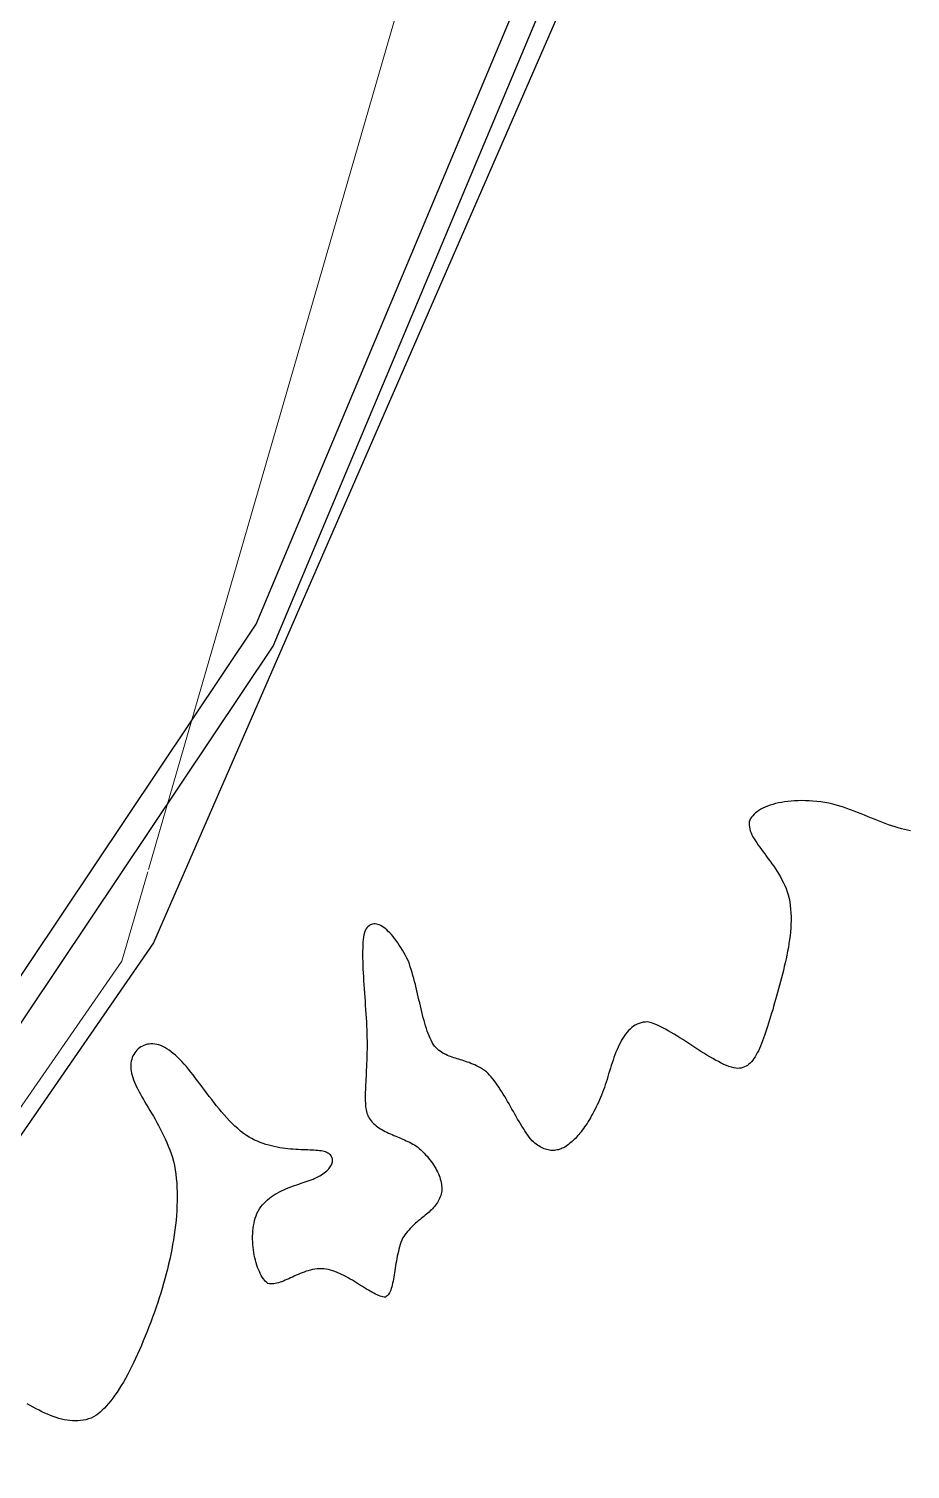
# Model space of a CAD drawing. Header units: metres. Extents: x 507649 to 508899, y 6966965 to 6967377.
# Drawn here: x 507932.903 to 507934.587, y 6967155.139 to 6967157.888 of the extents above; entities that cross this region are included whole.
import ezdxf

# ---------------------------------------------------------------- set-up
doc = ezdxf.new("R2010")
doc.units = ezdxf.units.M
doc.layers.add('A-FLOR', color=252, linetype='Continuous', lineweight=5)
for name, color, linetype in [('C_TEXT_2.5', 7, 'Continuous'), ('mga2020ROAD_KERB_BACK', 252, 'Continuous'), ('mga2020ROAD_KERB_LIP', 252, 'Continuous'), ('mga2020VEG_TREE', 252, 'Continuous'), ('ROAD_KERB_BACK', 252, 'Continuous')]:
    doc.layers.add(name, color=color, linetype=linetype)

# ---------------------------------------------------------------- blocks, each defined once
blk = doc.blocks.new('BAC V TREE')
for p, q in [((12.1504, -8.3059), (12.1283, -8.321)), ((12.1744, -8.2915), (12.1504, -8.3059)), ((12.2003, -8.2779), (12.1744, -8.2915)), ((12.2279, -8.2651), (12.2003, -8.2779)), ((12.2573, -8.2531), (12.2279, -8.2651)), ((12.2883, -8.242), (12.2573, -8.2531)), ((12.321, -8.2317), (12.2883, -8.242)), ((12.3551, -8.2224), (12.321, -8.2317)), ((12.3908, -8.214), (12.3551, -8.2224)), ((12.4278, -8.2067), (12.3908, -8.214)), ((12.4662, -8.2003), (12.4278, -8.2067)), ((12.5059, -8.1951), (12.4662, -8.2003)), ((12.5467, -8.1909), (12.5059, -8.1951)), ((12.5888, -8.1879), (12.5467, -8.1909)), ((12.6319, -8.186), (12.5888, -8.1879)), ((12.6761, -8.1853), (12.6319, -8.186)), ((12.7212, -8.1859), (12.6761, -8.1853)), ((12.7672, -8.1877), (12.7212, -8.1859)), ((12.814, -8.1908), (12.7672, -8.1877)), ((12.8617, -8.1953), (12.814, -8.1908)), ((12.91, -8.2012), (12.8617, -8.1953)), ((12.959, -8.2084), (12.91, -8.2012)), ((13.0086, -8.2171), (12.959, -8.2084)), ((13.0587, -8.2273), (13.0086, -8.2171)), ((13.102, -8.2392), (13.0587, -8.2273)), ((13.1453, -8.2523), (13.102, -8.2392)), ((13.1888, -8.2665), (13.1453, -8.2523)), ((13.2323, -8.2815), (13.1888, -8.2665)), ((13.2758, -8.2973), (13.2323, -8.2815)), ((13.3193, -8.3137), (13.2758, -8.2973)), ((12.0324, -8.444), (12.03, -8.4658)), ((12.03, -8.4658), (12.0301, -8.488)), ((12.0301, -8.488), (12.0327, -8.5104)), ((12.0393, -8.4248), (12.0324, -8.444)), ((12.0486, -8.4061), (12.0393, -8.4248)), ((12.0602, -8.3879), (12.0486, -8.4061)), ((12.0741, -8.3703), (12.0602, -8.3879)), ((12.0901, -8.3532), (12.0741, -8.3703)), ((12.1081, -8.3368), (12.0901, -8.3532)), ((12.1283, -8.321), (12.1081, -8.3368)), ((13.3627, -8.3306), (13.3193, -8.3137)), ((13.4059, -8.3478), (13.3627, -8.3306)), ((13.449, -8.3653), (13.4059, -8.3478)), ((13.4919, -8.3828), (13.449, -8.3653)), ((13.5346, -8.4002), (13.4919, -8.3828)), ((13.577, -8.4175), (13.5346, -8.4002)), ((13.619, -8.4344), (13.577, -8.4175)), ((13.6607, -8.4508), (13.619, -8.4344)), ((13.7019, -8.4666), (13.6607, -8.4508)), ((13.7427, -8.4817), (13.7019, -8.4666)), ((13.7831, -8.4958), (13.7427, -8.4817)), ((12.0327, -8.5104), (12.0376, -8.5333)), ((12.0376, -8.5333), (12.0447, -8.5565)), ((12.0447, -8.5565), (12.0537, -8.58)), ((12.0537, -8.58), (12.0646, -8.604)), ((12.0646, -8.604), (12.0772, -8.6284)), ((12.0772, -8.6284), (12.0913, -8.6532)), ((12.0913, -8.6532), (12.1069, -8.6785)), ((13.8229, -8.5089), (13.7831, -8.4958)), ((13.8621, -8.5209), (13.8229, -8.5089)), ((13.9007, -8.5315), (13.8621, -8.5209)), ((13.9386, -8.5407), (13.9007, -8.5315)), ((13.9758, -8.5483), (13.9386, -8.5407)), ((14.0123, -8.5542), (13.9758, -8.5483)), ((12.1069, -8.6785), (12.1238, -8.7042)), ((12.1238, -8.7042), (12.1418, -8.7304)), ((12.1418, -8.7304), (12.1608, -8.7571)), ((12.1608, -8.7571), (12.1807, -8.7843)), ((12.1807, -8.7843), (12.2013, -8.8121)), ((12.2013, -8.8121), (12.2224, -8.8404)), ((12.2224, -8.8404), (12.244, -8.8692)), ((12.244, -8.8692), (12.2659, -8.8987)), ((12.2659, -8.8987), (12.2879, -8.9287)), ((12.2879, -8.9287), (12.3099, -8.9593)), ((12.3099, -8.9593), (12.3317, -8.9906)), ((12.3317, -8.9906), (12.3533, -9.0225)), ((12.3533, -9.0225), (12.3744, -9.0551)), ((12.3744, -9.0551), (12.395, -9.0884)), ((12.395, -9.0884), (12.4149, -9.1223)), ((12.4149, -9.1223), (12.4339, -9.157)), ((12.4339, -9.157), (12.4518, -9.1924)), ((12.4518, -9.1924), (12.4687, -9.2285)), ((12.4687, -9.2285), (12.4842, -9.2654)), ((12.4842, -9.2654), (12.4983, -9.3031)), ((12.4983, -9.3031), (12.5109, -9.3415)), ((12.5109, -9.3415), (12.5209, -9.3852)), ((12.5209, -9.3852), (12.529, -9.4294)), ((12.529, -9.4294), (12.5354, -9.4741)), ((12.5354, -9.4741), (12.5401, -9.5193)), ((12.5401, -9.5193), (12.5432, -9.5649)), ((7.3598, -9.7209), (7.3465, -9.7325)), ((7.3737, -9.7117), (7.3598, -9.7209)), ((7.3882, -9.705), (7.3737, -9.7117)), ((7.4033, -9.7005), (7.3882, -9.705)), ((7.419, -9.6983), (7.4033, -9.7005)), ((7.4351, -9.6983), (7.419, -9.6983)), ((7.4517, -9.7005), (7.4351, -9.6983)), ((7.4687, -9.7048), (7.4517, -9.7005)), ((7.4861, -9.7112), (7.4687, -9.7048)), ((7.5039, -9.7196), (7.4861, -9.7112)), ((7.522, -9.7299), (7.5039, -9.7196)), ((12.5436, -9.7038), (12.5411, -9.7506)), ((12.5432, -9.5649), (12.5448, -9.6109)), ((12.5449, -9.6572), (12.5436, -9.7038)), ((12.5448, -9.6109), (12.5449, -9.6572)), ((7.2888, -9.8906), (7.2856, -9.9236)), ((7.2929, -9.8599), (7.2888, -9.8906)), ((7.2979, -9.8315), (7.2929, -9.8599)), ((7.3039, -9.8056), (7.2979, -9.8315)), ((7.3109, -9.7823), (7.3039, -9.8056)), ((7.3221, -9.7632), (7.3109, -9.7823)), ((7.3339, -9.7466), (7.3221, -9.7632)), ((7.3465, -9.7325), (7.3339, -9.7466)), ((7.5404, -9.7422), (7.522, -9.7299)), ((7.559, -9.7563), (7.5404, -9.7422)), ((7.5778, -9.7722), (7.559, -9.7563)), ((7.5968, -9.7899), (7.5778, -9.7722)), ((7.6159, -9.8092), (7.5968, -9.7899)), ((7.6351, -9.8302), (7.6159, -9.8092)), ((7.6544, -9.8528), (7.6351, -9.8302)), ((7.6737, -9.877), (7.6544, -9.8528)), ((7.693, -9.9026), (7.6737, -9.877)), ((7.7123, -9.9297), (7.693, -9.9026)), ((12.5265, -9.8921), (12.5196, -9.9395)), ((12.5324, -9.8448), (12.5265, -9.8921)), ((12.5373, -9.7977), (12.5324, -9.8448)), ((12.5411, -9.7506), (12.5373, -9.7977)), ((7.2807, -10.0347), (7.2805, -10.0754)), ((7.2805, -10.0754), (7.2809, -10.1176)), ((7.2816, -9.9958), (7.2807, -10.0347)), ((7.2832, -9.9587), (7.2816, -9.9958)), ((7.2856, -9.9236), (7.2832, -9.9587)), ((7.7314, -9.9581), (7.7123, -9.9297)), ((7.7505, -9.9879), (7.7314, -9.9581)), ((7.7694, -10.019), (7.7505, -9.9879)), ((7.7881, -10.0513), (7.7694, -10.019)), ((7.8066, -10.0848), (7.7881, -10.0513)), ((12.5032, -10.0342), (12.4939, -10.0815)), ((12.5118, -9.9869), (12.5032, -10.0342)), ((12.5196, -9.9395), (12.5118, -9.9869)), ((7.2809, -10.1176), (7.2818, -10.1613)), ((7.2818, -10.1613), (7.2833, -10.2062)), ((7.2833, -10.2062), (7.2852, -10.2524)), ((7.2852, -10.2524), (7.2875, -10.2996)), ((7.8248, -10.1194), (7.8066, -10.0848)), ((7.8427, -10.1551), (7.8248, -10.1194)), ((7.8551, -10.1894), (7.8427, -10.1551)), ((7.8669, -10.2243), (7.8551, -10.1894)), ((7.8782, -10.2598), (7.8669, -10.2243)), ((12.4623, -10.2224), (12.4509, -10.269)), ((12.4734, -10.1756), (12.4623, -10.2224)), ((12.4839, -10.1286), (12.4734, -10.1756)), ((12.4939, -10.0815), (12.4839, -10.1286)), ((7.2875, -10.2996), (7.2901, -10.3478)), ((7.2901, -10.3478), (7.2931, -10.3967)), ((7.2931, -10.3967), (7.2963, -10.4463)), ((7.889, -10.2958), (7.8782, -10.2598)), ((7.8995, -10.3323), (7.889, -10.2958)), ((7.9096, -10.3692), (7.8995, -10.3323)), ((7.9193, -10.4064), (7.9096, -10.3692)), ((7.9288, -10.4438), (7.9193, -10.4064)), ((12.4148, -10.4067), (12.4025, -10.4518)), ((12.427, -10.3611), (12.4148, -10.4067)), ((12.4391, -10.3152), (12.427, -10.3611)), ((12.4509, -10.269), (12.4391, -10.3152)), ((7.2963, -10.4463), (7.2996, -10.4965)), ((7.2996, -10.4965), (7.3031, -10.547)), ((7.3031, -10.547), (7.3067, -10.5978)), ((7.3067, -10.5978), (7.3103, -10.6487)), ((7.938, -10.4814), (7.9288, -10.4438)), ((7.9471, -10.5191), (7.938, -10.4814)), ((7.9559, -10.5567), (7.9471, -10.5191)), ((7.9647, -10.5944), (7.9559, -10.5567)), ((7.9733, -10.6319), (7.9647, -10.5944)), ((12.3658, -10.5841), (12.3539, -10.627)), ((12.3779, -10.5405), (12.3658, -10.5841)), ((12.3902, -10.4964), (12.3779, -10.5405)), ((12.4025, -10.4518), (12.3902, -10.4964)), ((7.3103, -10.6487), (7.3138, -10.6996)), ((7.3138, -10.6996), (7.3173, -10.7504)), ((7.3173, -10.7504), (7.3206, -10.801)), ((7.982, -10.6691), (7.9733, -10.6319)), ((7.9906, -10.7061), (7.982, -10.6691)), ((7.9993, -10.7428), (7.9906, -10.7061)), ((8.0081, -10.779), (7.9993, -10.7428)), ((8.017, -10.8147), (8.0081, -10.779)), ((12.3203, -10.7518), (12.3063, -10.7949)), ((12.331, -10.711), (12.3203, -10.7518)), ((12.3423, -10.6694), (12.331, -10.711)), ((12.3539, -10.627), (12.3423, -10.6694)), ((7.3206, -10.801), (7.3238, -10.8511)), ((7.3238, -10.8511), (7.3267, -10.9007)), ((7.3267, -10.9007), (7.3293, -10.9497)), ((7.3293, -10.9497), (7.3315, -10.9978)), ((8.0261, -10.8498), (8.017, -10.8147)), ((8.0354, -10.8842), (8.0261, -10.8498)), ((8.0449, -10.918), (8.0354, -10.8842)), ((8.0548, -10.9509), (8.0449, -10.918)), ((8.065, -10.983), (8.0548, -10.9509)), ((10.609, -10.9555), (10.5879, -10.9713)), ((10.631, -10.9416), (10.609, -10.9555)), ((10.654, -10.9296), (10.631, -10.9416)), ((10.6781, -10.9197), (10.654, -10.9296)), ((10.7031, -10.9119), (10.6781, -10.9197)), ((10.7292, -10.9063), (10.7031, -10.9119)), ((10.7565, -10.9031), (10.7292, -10.9063)), ((10.7849, -10.9023), (10.7565, -10.9031)), ((10.8131, -10.9091), (10.7849, -10.9023)), ((10.8425, -10.9182), (10.8131, -10.9091)), ((10.8728, -10.9293), (10.8425, -10.9182)), ((10.9041, -10.9422), (10.8728, -10.9293)), ((10.9363, -10.9569), (10.9041, -10.9422)), ((10.9693, -10.9733), (10.9363, -10.9569)), ((12.2541, -10.9575), (12.2417, -10.9955)), ((12.2667, -10.9183), (12.2541, -10.9575)), ((12.2796, -10.8781), (12.2667, -10.9183)), ((12.2928, -10.837), (12.2796, -10.8781)), ((12.3063, -10.7949), (12.2928, -10.837)), ((7.3315, -10.9978), (7.3333, -11.0451)), ((7.3333, -11.0451), (7.3347, -11.0913)), ((7.3347, -11.0913), (7.3356, -11.1363)), ((7.3356, -11.1363), (7.3354, -11.1859)), ((8.0756, -11.0141), (8.065, -10.983)), ((8.0866, -11.0442), (8.0756, -11.0141)), ((8.0981, -11.0731), (8.0866, -11.0442)), ((8.1101, -11.101), (8.0981, -11.0731)), ((8.1226, -11.1275), (8.1101, -11.101)), ((8.1357, -11.1528), (8.1226, -11.1275)), ((10.4631, -11.1266), (10.4481, -11.1541)), ((10.4787, -11.1003), (10.4631, -11.1266)), ((10.495, -11.0752), (10.4787, -11.1003)), ((10.5121, -11.0514), (10.495, -11.0752)), ((10.5298, -11.0291), (10.5121, -11.0514)), ((10.5483, -11.0082), (10.5298, -11.0291)), ((10.5677, -10.9889), (10.5483, -11.0082)), ((10.5879, -10.9713), (10.5677, -10.9889)), ((11.003, -10.991), (10.9693, -10.9733)), ((11.0373, -11.0101), (11.003, -10.991)), ((11.0723, -11.0303), (11.0373, -11.0101)), ((11.1078, -11.0515), (11.0723, -11.0303)), ((11.1437, -11.0736), (11.1078, -11.0515)), ((11.1799, -11.0963), (11.1437, -11.0736)), ((11.2165, -11.1197), (11.1799, -11.0963)), ((11.2533, -11.1434), (11.2165, -11.1197)), ((12.1931, -11.1362), (12.181, -11.1682)), ((12.2053, -11.1028), (12.1931, -11.1362)), ((12.2174, -11.0683), (12.2053, -11.1028)), ((12.2295, -11.0325), (12.2174, -11.0683)), ((12.2417, -10.9955), (12.2295, -11.0325)), ((4.4693, -11.3002), (4.4593, -11.3196)), ((4.4807, -11.2818), (4.4693, -11.3002)), ((4.4935, -11.2646), (4.4807, -11.2818)), ((4.5075, -11.2486), (4.4935, -11.2646)), ((4.5228, -11.2339), (4.5075, -11.2486)), ((4.5392, -11.2206), (4.5228, -11.2339)), ((4.5567, -11.2087), (4.5392, -11.2206)), ((4.5751, -11.1983), (4.5567, -11.2087)), ((4.5946, -11.1894), (4.5751, -11.1983)), ((4.6148, -11.1822), (4.5946, -11.1894)), ((4.636, -11.1767), (4.6148, -11.1822)), ((4.6578, -11.173), (4.636, -11.1767)), ((4.6803, -11.1711), (4.6578, -11.173)), ((4.7034, -11.1712), (4.6803, -11.1711)), ((4.7271, -11.1731), (4.7034, -11.1712)), ((4.7513, -11.1772), (4.7271, -11.1731)), ((4.7758, -11.1833), (4.7513, -11.1772)), ((4.8008, -11.1917), (4.7758, -11.1833)), ((4.8259, -11.2022), (4.8008, -11.1917)), ((4.8514, -11.2151), (4.8259, -11.2022)), ((4.8769, -11.2304), (4.8514, -11.2151)), ((4.9025, -11.2481), (4.8769, -11.2304)), ((4.9282, -11.2683), (4.9025, -11.2481)), ((4.9547, -11.2884), (4.9282, -11.2683)), ((4.9812, -11.3107), (4.9547, -11.2884)), ((5.0078, -11.3351), (4.9812, -11.3107)), ((7.334, -11.2809), (7.3329, -11.3261)), ((7.3349, -11.2341), (7.334, -11.2809)), ((7.3354, -11.1859), (7.3349, -11.2341)), ((8.1495, -11.1766), (8.1357, -11.1528)), ((8.1639, -11.199), (8.1495, -11.1766)), ((8.1808, -11.2165), (8.1639, -11.199)), ((8.1978, -11.2325), (8.1808, -11.2165)), ((8.2151, -11.2472), (8.1978, -11.2325)), ((8.2326, -11.2606), (8.2151, -11.2472)), ((8.2503, -11.2729), (8.2326, -11.2606)), ((8.2683, -11.2841), (8.2503, -11.2729)), ((8.2865, -11.2944), (8.2683, -11.2841)), ((8.3049, -11.3038), (8.2865, -11.2944)), ((8.3236, -11.3124), (8.3049, -11.3038)), ((8.3425, -11.3204), (8.3236, -11.3124)), ((10.3813, -11.3053), (10.3694, -11.3377)), ((10.3937, -11.2735), (10.3813, -11.3053)), ((10.4066, -11.2424), (10.3937, -11.2735)), ((10.4199, -11.2121), (10.4066, -11.2424)), ((10.4337, -11.1826), (10.4199, -11.2121)), ((10.4481, -11.1541), (10.4337, -11.1826)), ((11.2902, -11.1674), (11.2533, -11.1434)), ((11.3272, -11.1916), (11.2902, -11.1674)), ((11.3643, -11.2157), (11.3272, -11.1916)), ((11.4012, -11.2396), (11.3643, -11.2157)), ((11.438, -11.2633), (11.4012, -11.2396)), ((11.4746, -11.2864), (11.438, -11.2633)), ((11.5109, -11.3089), (11.4746, -11.2864)), ((11.5468, -11.3307), (11.5109, -11.3089)), ((12.1173, -11.3073), (12.1036, -11.3306)), ((12.1306, -11.2824), (12.1173, -11.3073)), ((12.1435, -11.256), (12.1306, -11.2824)), ((12.1562, -11.2282), (12.1435, -11.256)), ((12.1687, -11.1989), (12.1562, -11.2282)), ((12.181, -11.1682), (12.1687, -11.1989)), ((4.4325, -11.431), (4.4323, -11.4556)), ((4.4323, -11.4556), (4.4339, -11.4808)), ((4.4345, -11.4071), (4.4325, -11.431)), ((4.4339, -11.4808), (4.4375, -11.5065)), ((4.4382, -11.3839), (4.4345, -11.4071)), ((4.4437, -11.3616), (4.4382, -11.3839)), ((4.4507, -11.3401), (4.4437, -11.3616)), ((4.4593, -11.3196), (4.4507, -11.3401)), ((5.0344, -11.3614), (5.0078, -11.3351)), ((5.0612, -11.3894), (5.0344, -11.3614)), ((5.088, -11.4192), (5.0612, -11.3894)), ((5.115, -11.4504), (5.088, -11.4192)), ((5.1422, -11.4831), (5.115, -11.4504)), ((5.1695, -11.5169), (5.1422, -11.4831)), ((7.3264, -11.4934), (7.3245, -11.5318)), ((7.3282, -11.4536), (7.3264, -11.4934)), ((7.3299, -11.4125), (7.3282, -11.4536)), ((7.3315, -11.37), (7.3299, -11.4125)), ((7.3329, -11.3261), (7.3315, -11.37)), ((8.3616, -11.3279), (8.3425, -11.3204)), ((8.381, -11.3349), (8.3616, -11.3279)), ((8.4007, -11.3415), (8.381, -11.3349)), ((8.4206, -11.3479), (8.4007, -11.3415)), ((8.4408, -11.3541), (8.4206, -11.3479)), ((8.4612, -11.3603), (8.4408, -11.3541)), ((8.4819, -11.3666), (8.4612, -11.3603)), ((8.5029, -11.3729), (8.4819, -11.3666)), ((8.5242, -11.3796), (8.5029, -11.3729)), ((8.5457, -11.3865), (8.5242, -11.3796)), ((8.5675, -11.394), (8.5457, -11.3865)), ((8.5896, -11.4019), (8.5675, -11.394)), ((8.612, -11.4106), (8.5896, -11.4019)), ((8.6347, -11.4199), (8.612, -11.4106)), ((8.6577, -11.4301), (8.6347, -11.4199)), ((8.681, -11.4413), (8.6577, -11.4301)), ((8.7046, -11.4535), (8.681, -11.4413)), ((8.7284, -11.4669), (8.7046, -11.4535)), ((8.7527, -11.4815), (8.7284, -11.4669)), ((8.7772, -11.4974), (8.7527, -11.4815)), ((10.3248, -11.4713), (10.3143, -11.5052)), ((10.3355, -11.4375), (10.3248, -11.4713)), ((10.3465, -11.4039), (10.3355, -11.4375)), ((10.3578, -11.3706), (10.3465, -11.4039)), ((10.3694, -11.3377), (10.3578, -11.3706)), ((11.5823, -11.3515), (11.5468, -11.3307)), ((11.6173, -11.3713), (11.5823, -11.3515)), ((11.6517, -11.3899), (11.6173, -11.3713)), ((11.6855, -11.4071), (11.6517, -11.3899)), ((11.7186, -11.4228), (11.6855, -11.4071)), ((11.7508, -11.4369), (11.7186, -11.4228)), ((11.7822, -11.4492), (11.7508, -11.4369)), ((11.8126, -11.4595), (11.7822, -11.4492)), ((11.842, -11.4677), (11.8126, -11.4595)), ((11.8667, -11.471), (11.842, -11.4677)), ((11.8902, -11.472), (11.8667, -11.471)), ((11.9126, -11.471), (11.8902, -11.472)), ((11.9341, -11.4678), (11.9126, -11.471)), ((11.9545, -11.4626), (11.9341, -11.4678)), ((11.974, -11.4553), (11.9545, -11.4626)), ((11.9927, -11.4462), (11.974, -11.4553)), ((12.0106, -11.435), (11.9927, -11.4462)), ((12.0277, -11.4221), (12.0106, -11.435)), ((12.0441, -11.4072), (12.0277, -11.4221)), ((12.0598, -11.3906), (12.0441, -11.4072)), ((12.0749, -11.3723), (12.0598, -11.3906)), ((12.0895, -11.3523), (12.0749, -11.3723)), ((12.1036, -11.3306), (12.0895, -11.3523)), ((4.4375, -11.5065), (4.4422, -11.5324)), ((4.4422, -11.5324), (4.4487, -11.5587)), ((4.4487, -11.5587), (4.4568, -11.5855)), ((4.4568, -11.5855), (4.4664, -11.6129)), ((4.4664, -11.6129), (4.4775, -11.6408)), ((4.4775, -11.6408), (4.49, -11.6692)), ((4.49, -11.6692), (4.5036, -11.6982)), ((5.197, -11.5519), (5.1695, -11.5169)), ((5.2247, -11.5878), (5.197, -11.5519)), ((5.2526, -11.6246), (5.2247, -11.5878)), ((5.2808, -11.662), (5.2526, -11.6246)), ((5.3093, -11.7), (5.2808, -11.662)), ((7.3191, -11.6394), (7.3175, -11.6727)), ((7.3208, -11.6048), (7.3191, -11.6394)), ((7.3227, -11.569), (7.3208, -11.6048)), ((7.3245, -11.5318), (7.3227, -11.569)), ((8.802, -11.5148), (8.7772, -11.4974)), ((8.8216, -11.5337), (8.802, -11.5148)), ((8.8409, -11.5541), (8.8216, -11.5337)), ((8.8601, -11.5759), (8.8409, -11.5541)), ((8.8791, -11.5989), (8.8601, -11.5759)), ((8.898, -11.6231), (8.8791, -11.5989)), ((8.9167, -11.6484), (8.898, -11.6231)), ((8.9352, -11.6747), (8.9167, -11.6484)), ((10.2739, -11.6406), (10.2628, -11.6733)), ((10.2838, -11.607), (10.2739, -11.6406)), ((10.2939, -11.5732), (10.2838, -11.607)), ((10.304, -11.5393), (10.2939, -11.5732)), ((10.3143, -11.5052), (10.304, -11.5393)), ((4.5036, -11.6982), (4.5185, -11.7279)), ((4.5185, -11.7279), (4.5344, -11.7581)), ((4.5344, -11.7581), (4.5512, -11.7889)), ((4.5512, -11.7889), (4.569, -11.8204)), ((4.569, -11.8204), (4.5875, -11.8525)), ((5.338, -11.7384), (5.3093, -11.7)), ((5.3671, -11.7771), (5.338, -11.7384)), ((5.3965, -11.8159), (5.3671, -11.7771)), ((5.4262, -11.8547), (5.3965, -11.8159)), ((7.3131, -11.794), (7.3128, -11.8214)), ((7.3128, -11.8214), (7.3129, -11.8477)), ((7.3129, -11.8477), (7.3135, -11.8729)), ((7.3138, -11.7654), (7.3131, -11.794)), ((7.3148, -11.7357), (7.3138, -11.7654)), ((7.316, -11.7048), (7.3148, -11.7357)), ((7.3175, -11.6727), (7.316, -11.7048)), ((8.9537, -11.7019), (8.9352, -11.6747)), ((8.972, -11.7299), (8.9537, -11.7019)), ((8.9902, -11.7586), (8.972, -11.7299)), ((9.0083, -11.7879), (8.9902, -11.7586)), ((9.0263, -11.8178), (9.0083, -11.7879)), ((9.0442, -11.8481), (9.0263, -11.8178)), ((10.203, -11.83), (10.1902, -11.8598)), ((10.2155, -11.7996), (10.203, -11.83)), ((10.2278, -11.7687), (10.2155, -11.7996)), ((10.2398, -11.7374), (10.2278, -11.7687)), ((10.2515, -11.7056), (10.2398, -11.7374)), ((10.2628, -11.6733), (10.2515, -11.7056)), ((4.5875, -11.8525), (4.6067, -11.8854)), ((4.6067, -11.8854), (4.6264, -11.9189)), ((4.6264, -11.9189), (4.6467, -11.9531)), ((4.6467, -11.9531), (4.6673, -11.9881)), ((4.6673, -11.9881), (4.6882, -12.0238)), ((4.6882, -12.0238), (4.7094, -12.0603)), ((5.4562, -11.8933), (5.4262, -11.8547)), ((5.4867, -11.9317), (5.4562, -11.8933)), ((5.5175, -11.9696), (5.4867, -11.9317)), ((5.5488, -12.007), (5.5175, -11.9696)), ((5.5805, -12.0438), (5.5488, -12.007)), ((7.3135, -11.8729), (7.3145, -11.897)), ((7.3145, -11.897), (7.3161, -11.9201)), ((7.3161, -11.9201), (7.3182, -11.9421)), ((7.3182, -11.9421), (7.321, -11.9631)), ((7.321, -11.9631), (7.3244, -11.9832)), ((7.3244, -11.9832), (7.3286, -12.0022)), ((7.3286, -12.0022), (7.3335, -12.0203)), ((7.3335, -12.0203), (7.3393, -12.0375)), ((9.062, -11.8787), (9.0442, -11.8481)), ((9.0798, -11.9096), (9.062, -11.8787)), ((9.0975, -11.9406), (9.0798, -11.9096)), ((9.1152, -11.9717), (9.0975, -11.9406)), ((9.1328, -12.0028), (9.1152, -11.9717)), ((9.1505, -12.0337), (9.1328, -12.0028)), ((10.1231, -12.0006), (10.1092, -12.0269)), ((10.1369, -11.9737), (10.1231, -12.0006)), ((10.1505, -11.9461), (10.1369, -11.9737)), ((10.1639, -11.9179), (10.1505, -11.9461)), ((10.1772, -11.8892), (10.1639, -11.9179)), ((10.1902, -11.8598), (10.1772, -11.8892)), ((4.7094, -12.0603), (4.7306, -12.0976)), ((4.7306, -12.0976), (4.7518, -12.1357)), ((4.7518, -12.1357), (4.773, -12.1746)), ((4.773, -12.1746), (4.794, -12.2143)), ((5.6127, -12.0796), (5.5805, -12.0438)), ((5.6453, -12.1145), (5.6127, -12.0796)), ((5.6785, -12.1483), (5.6453, -12.1145)), ((5.7121, -12.1809), (5.6785, -12.1483)), ((5.7463, -12.212), (5.7121, -12.1809)), ((7.3393, -12.0375), (7.3458, -12.0537)), ((7.3458, -12.0537), (7.3533, -12.0691)), ((7.3533, -12.0691), (7.3618, -12.0836)), ((7.3618, -12.0836), (7.3731, -12.1009)), ((7.3731, -12.1009), (7.3856, -12.1174)), ((7.3856, -12.1174), (7.3992, -12.1331)), ((7.3992, -12.1331), (7.4138, -12.1481)), ((7.4138, -12.1481), (7.4293, -12.1623)), ((7.4293, -12.1623), (7.4456, -12.1759)), ((7.4456, -12.1759), (7.4628, -12.1888)), ((7.4628, -12.1888), (7.4807, -12.2011)), ((7.4807, -12.2011), (7.4993, -12.213)), ((9.1681, -12.0644), (9.1505, -12.0337)), ((9.1857, -12.0947), (9.1681, -12.0644)), ((9.2032, -12.1247), (9.1857, -12.0947)), ((9.2209, -12.1541), (9.2032, -12.1247)), ((9.2385, -12.183), (9.2209, -12.1541)), ((9.2561, -12.2111), (9.2385, -12.183)), ((10.0092, -12.1916), (9.9947, -12.2121)), ((10.0236, -12.1703), (10.0092, -12.1916)), ((10.038, -12.1483), (10.0236, -12.1703)), ((10.0524, -12.1254), (10.038, -12.1483)), ((10.0667, -12.1019), (10.0524, -12.1254)), ((10.081, -12.0776), (10.0667, -12.1019)), ((10.0952, -12.0526), (10.081, -12.0776)), ((10.1092, -12.0269), (10.0952, -12.0526)), ((4.794, -12.2143), (4.8146, -12.2549)), ((4.8146, -12.2549), (4.8349, -12.2963)), ((4.8349, -12.2963), (4.8548, -12.3387)), ((4.8548, -12.3387), (4.874, -12.382)), ((5.781, -12.2417), (5.7463, -12.212)), ((5.8163, -12.2697), (5.781, -12.2417)), ((5.8522, -12.2958), (5.8163, -12.2697)), ((5.8858, -12.3163), (5.8522, -12.2958)), ((5.9198, -12.335), (5.8858, -12.3163)), ((5.954, -12.3522), (5.9198, -12.335)), ((5.9883, -12.3677), (5.954, -12.3522)), ((6.0229, -12.3818), (5.9883, -12.3677)), ((7.4993, -12.213), (7.5186, -12.2243)), ((7.5186, -12.2243), (7.5384, -12.2353)), ((7.5384, -12.2353), (7.5586, -12.2458)), ((7.5586, -12.2458), (7.5793, -12.256)), ((7.5793, -12.256), (7.6004, -12.2659)), ((7.6004, -12.2659), (7.6218, -12.2756)), ((7.6218, -12.2756), (7.6434, -12.2851)), ((7.6434, -12.2851), (7.6652, -12.2945)), ((7.6652, -12.2945), (7.6871, -12.3037)), ((7.6871, -12.3037), (7.7091, -12.3129)), ((7.7091, -12.3129), (7.731, -12.3221)), ((7.731, -12.3221), (7.7529, -12.3314)), ((7.7529, -12.3314), (7.7747, -12.3408)), ((7.7747, -12.3408), (7.7962, -12.3502)), ((7.7962, -12.3502), (7.8175, -12.3599)), ((7.8175, -12.3599), (7.8385, -12.3699)), ((7.8385, -12.3699), (7.8591, -12.3801)), ((9.2738, -12.2385), (9.2561, -12.2111)), ((9.2916, -12.265), (9.2738, -12.2385)), ((9.3094, -12.2905), (9.2916, -12.265)), ((9.3273, -12.3149), (9.3094, -12.2905)), ((9.3452, -12.3382), (9.3273, -12.3149)), ((9.3633, -12.3602), (9.3452, -12.3382)), ((9.3798, -12.3752), (9.3633, -12.3602)), ((9.3963, -12.3891), (9.3798, -12.3752)), ((9.8539, -12.369), (9.8394, -12.3828)), ((9.8675, -12.3576), (9.8539, -12.369)), ((9.8811, -12.3451), (9.8675, -12.3576)), ((9.895, -12.3317), (9.8811, -12.3451)), ((9.909, -12.3173), (9.895, -12.3317)), ((9.9231, -12.302), (9.909, -12.3173)), ((9.9373, -12.2858), (9.9231, -12.302)), ((9.9516, -12.2687), (9.9373, -12.2858)), ((9.9659, -12.2507), (9.9516, -12.2687)), ((9.9803, -12.2318), (9.9659, -12.2507)), ((9.9947, -12.2121), (9.9803, -12.2318)), ((4.874, -12.382), (4.8926, -12.4262)), ((4.8926, -12.4262), (4.9105, -12.4713)), ((4.9105, -12.4713), (4.9274, -12.5174)), ((4.9274, -12.5174), (4.9435, -12.5645)), ((6.0575, -12.3946), (6.0229, -12.3818)), ((6.0921, -12.406), (6.0575, -12.3946)), ((6.1267, -12.4161), (6.0921, -12.406)), ((6.1612, -12.4251), (6.1267, -12.4161)), ((6.1956, -12.4331), (6.1612, -12.4251)), ((6.2298, -12.44), (6.1956, -12.4331)), ((6.2638, -12.446), (6.2298, -12.44)), ((6.2975, -12.4512), (6.2638, -12.446)), ((6.3308, -12.4556), (6.2975, -12.4512)), ((6.3637, -12.4593), (6.3308, -12.4556)), ((6.3962, -12.4624), (6.3637, -12.4593)), ((6.4281, -12.4649), (6.3962, -12.4624)), ((6.4595, -12.4671), (6.4281, -12.4649)), ((6.4902, -12.4688), (6.4595, -12.4671)), ((6.5203, -12.4703), (6.4902, -12.4688)), ((6.5496, -12.4715), (6.5203, -12.4703)), ((6.5782, -12.4726), (6.5496, -12.4715)), ((6.6059, -12.4736), (6.5782, -12.4726)), ((6.6327, -12.4746), (6.6059, -12.4736)), ((6.6585, -12.4758), (6.6327, -12.4746)), ((6.6834, -12.4771), (6.6585, -12.4758)), ((6.7072, -12.4787), (6.6834, -12.4771)), ((6.7298, -12.4806), (6.7072, -12.4787)), ((6.7513, -12.4829), (6.7298, -12.4806)), ((6.7716, -12.4856), (6.7513, -12.4829)), ((6.7906, -12.489), (6.7716, -12.4856)), ((6.8082, -12.4935), (6.7906, -12.489)), ((6.8245, -12.4987), (6.8082, -12.4935)), ((6.8393, -12.5047), (6.8245, -12.4987)), ((6.8528, -12.5114), (6.8393, -12.5047)), ((6.8648, -12.5187), (6.8528, -12.5114)), ((6.8754, -12.5266), (6.8648, -12.5187)), ((6.8847, -12.535), (6.8754, -12.5266)), ((6.8926, -12.544), (6.8847, -12.535)), ((6.8991, -12.5535), (6.8926, -12.544)), ((6.9042, -12.5635), (6.8991, -12.5535)), ((7.8591, -12.3801), (7.8792, -12.3906)), ((7.8792, -12.3906), (7.8988, -12.4015)), ((7.8988, -12.4015), (7.9178, -12.4129)), ((7.9178, -12.4129), (7.9362, -12.4247)), ((7.9362, -12.4247), (7.9539, -12.4371)), ((7.9539, -12.4371), (7.9751, -12.4551)), ((7.9751, -12.4551), (7.9957, -12.4736)), ((7.9957, -12.4736), (8.0158, -12.4926)), ((8.0158, -12.4926), (8.0353, -12.512)), ((8.0353, -12.512), (8.0541, -12.5319)), ((8.0541, -12.5319), (8.0723, -12.552)), ((8.0723, -12.552), (8.0897, -12.5726)), ((9.4128, -12.4021), (9.3963, -12.3891)), ((9.4293, -12.414), (9.4128, -12.4021)), ((9.4458, -12.4249), (9.4293, -12.414)), ((9.4622, -12.4349), (9.4458, -12.4249)), ((9.4787, -12.4438), (9.4622, -12.4349)), ((9.4951, -12.4517), (9.4787, -12.4438)), ((9.5114, -12.4586), (9.4951, -12.4517)), ((9.5277, -12.4645), (9.5114, -12.4586)), ((9.544, -12.4695), (9.5277, -12.4645)), ((9.5602, -12.4735), (9.544, -12.4695)), ((9.5764, -12.4765), (9.5602, -12.4735)), ((9.5925, -12.4785), (9.5764, -12.4765)), ((9.6086, -12.4796), (9.5925, -12.4785)), ((9.6246, -12.4797), (9.6086, -12.4796)), ((9.6405, -12.4788), (9.6246, -12.4797)), ((9.6563, -12.477), (9.6405, -12.4788)), ((9.6721, -12.4742), (9.6563, -12.477)), ((9.6878, -12.4706), (9.6721, -12.4742)), ((9.7034, -12.4659), (9.6878, -12.4706)), ((9.7189, -12.4604), (9.7034, -12.4659)), ((9.7343, -12.4539), (9.7189, -12.4604)), ((9.7497, -12.4464), (9.7343, -12.4539)), ((9.7649, -12.4381), (9.7497, -12.4464)), ((9.78, -12.4288), (9.7649, -12.4381)), ((9.795, -12.4187), (9.78, -12.4288)), ((9.8099, -12.4076), (9.795, -12.4187)), ((9.8247, -12.3956), (9.8099, -12.4076)), ((9.8394, -12.3828), (9.8247, -12.3956)), ((4.9435, -12.5645), (4.9584, -12.6126)), ((4.9584, -12.6126), (4.9689, -12.6639)), ((4.9689, -12.6639), (4.9779, -12.7162)), ((4.9779, -12.7162), (4.9854, -12.7693)), ((6.8252, -12.7424), (6.8393, -12.73)), ((6.8393, -12.73), (6.8522, -12.7176)), ((6.8522, -12.7176), (6.8638, -12.705)), ((6.8638, -12.705), (6.8742, -12.6925)), ((6.8742, -12.6925), (6.8833, -12.68)), ((6.8833, -12.68), (6.8912, -12.6675)), ((6.8912, -12.6675), (6.8978, -12.6551)), ((6.8978, -12.6551), (6.9032, -12.6428)), ((6.9032, -12.6428), (6.9072, -12.6307)), ((6.908, -12.5738), (6.9042, -12.5635)), ((6.9072, -12.6307), (6.91, -12.6188)), ((6.9105, -12.5846), (6.908, -12.5738)), ((6.91, -12.6188), (6.9115, -12.6071)), ((6.9117, -12.5957), (6.9105, -12.5846)), ((6.9115, -12.6071), (6.9117, -12.5957)), ((8.0897, -12.5726), (8.1065, -12.5934)), ((8.1065, -12.5934), (8.1225, -12.6144)), ((8.1225, -12.6144), (8.1378, -12.6357)), ((8.1378, -12.6357), (8.1522, -12.6572)), ((8.1522, -12.6572), (8.1658, -12.6788)), ((8.1658, -12.6788), (8.1786, -12.7005)), ((8.1786, -12.7005), (8.1904, -12.7222)), ((8.1904, -12.7222), (8.2013, -12.7441)), ((4.9854, -12.7693), (4.9915, -12.8233)), ((4.9915, -12.8233), (4.9962, -12.878)), ((4.9962, -12.878), (4.9995, -12.9334)), ((6.4453, -12.9102), (6.472, -12.9009)), ((6.472, -12.9009), (6.4986, -12.8918)), ((6.4986, -12.8918), (6.5249, -12.883)), ((6.5249, -12.883), (6.5508, -12.8743)), ((6.5508, -12.8743), (6.5762, -12.8657)), ((6.5762, -12.8657), (6.6012, -12.8571)), ((6.6012, -12.8571), (6.6256, -12.8485)), ((6.6256, -12.8485), (6.6493, -12.8398)), ((6.6493, -12.8398), (6.6723, -12.831)), ((6.6723, -12.831), (6.6945, -12.8219)), ((6.6945, -12.8219), (6.7158, -12.8125)), ((6.7158, -12.8125), (6.737, -12.8015)), ((6.737, -12.8015), (6.757, -12.7902)), ((6.757, -12.7902), (6.7758, -12.7786)), ((6.7758, -12.7786), (6.7935, -12.7667)), ((6.7935, -12.7667), (6.81, -12.7546)), ((6.81, -12.7546), (6.8252, -12.7424)), ((8.2013, -12.7441), (8.2113, -12.7659)), ((8.2113, -12.7659), (8.2203, -12.7876)), ((8.2203, -12.7876), (8.2283, -12.8094)), ((8.2283, -12.8094), (8.2352, -12.8309)), ((8.2352, -12.8309), (8.2411, -12.8524)), ((8.2411, -12.8524), (8.2459, -12.8736)), ((8.2459, -12.8736), (8.2496, -12.8947)), ((8.2496, -12.8947), (8.2521, -12.9155)), ((4.9995, -12.9334), (5.0015, -12.9894)), ((5.0015, -12.9894), (5.0023, -13.0461)), ((5.0023, -13.0461), (5.0018, -13.1033)), ((6.0913, -13.1058), (6.113, -13.0859)), ((6.113, -13.0859), (6.1356, -13.0672)), ((6.1356, -13.0672), (6.1589, -13.0496)), ((6.1589, -13.0496), (6.183, -13.033)), ((6.183, -13.033), (6.2077, -13.0174)), ((6.2077, -13.0174), (6.2329, -13.0026)), ((6.2329, -13.0026), (6.2586, -12.9888)), ((6.2586, -12.9888), (6.2847, -12.9757)), ((6.2847, -12.9757), (6.3111, -12.9634)), ((6.3111, -12.9634), (6.3377, -12.9517)), ((6.3377, -12.9517), (6.3646, -12.9406)), ((6.3646, -12.9406), (6.3915, -12.93)), ((6.3915, -12.93), (6.4184, -12.9199)), ((6.4184, -12.9199), (6.4453, -12.9102)), ((8.2191, -13.0859), (8.2102, -13.103)), ((8.227, -13.0682), (8.2191, -13.0859)), ((8.2348, -13.0507), (8.227, -13.0682)), ((8.2412, -13.0328), (8.2348, -13.0507)), ((8.2463, -13.0143), (8.2412, -13.0328)), ((8.25, -12.9953), (8.2463, -13.0143)), ((8.2524, -12.9759), (8.25, -12.9953)), ((8.2521, -12.9155), (8.2534, -12.936)), ((8.2535, -12.9561), (8.2524, -12.9759)), ((8.2534, -12.936), (8.2535, -12.9561)), ((4.9971, -13.2192), (4.9931, -13.2778)), ((5, -13.161), (4.9971, -13.2192)), ((5.0018, -13.1033), (5, -13.161)), ((5.9717, -13.2814), (5.9828, -13.2532)), ((5.9828, -13.2532), (5.9979, -13.225)), ((5.9979, -13.225), (6.0143, -13.1983)), ((6.0143, -13.1983), (6.0319, -13.1731)), ((6.0319, -13.1731), (6.0506, -13.1494)), ((6.0506, -13.1494), (6.0704, -13.1269)), ((6.0704, -13.1269), (6.0913, -13.1058)), ((8.0812, -13.2496), (8.0654, -13.263)), ((8.0966, -13.2361), (8.0812, -13.2496)), ((8.1116, -13.2225), (8.0966, -13.2361)), ((8.1261, -13.2087), (8.1116, -13.2225)), ((8.1401, -13.1947), (8.1261, -13.2087)), ((8.1536, -13.1805), (8.1401, -13.1947)), ((8.1663, -13.1659), (8.1536, -13.1805)), ((8.1784, -13.1509), (8.1663, -13.1659)), ((8.1898, -13.1354), (8.1784, -13.1509)), ((8.2004, -13.1195), (8.1898, -13.1354)), ((8.2102, -13.103), (8.2004, -13.1195)), ((4.9817, -13.3961), (4.9744, -13.4557)), ((4.9879, -13.3368), (4.9817, -13.3961)), ((4.9931, -13.2778), (4.9879, -13.3368)), ((5.9328, -13.4682), (5.9361, -13.4355)), ((5.9361, -13.4355), (5.9407, -13.4033)), ((5.9407, -13.4033), (5.9465, -13.3716)), ((5.9465, -13.3716), (5.9536, -13.3407)), ((5.9536, -13.3407), (5.962, -13.3106)), ((5.962, -13.3106), (5.9717, -13.2814)), ((7.8642, -13.439), (7.848, -13.4566)), ((7.8806, -13.4221), (7.8642, -13.439)), ((7.8973, -13.4057), (7.8806, -13.4221)), ((7.9142, -13.3899), (7.8973, -13.4057)), ((7.9312, -13.3746), (7.9142, -13.3899)), ((7.9482, -13.3597), (7.9312, -13.3746)), ((7.9653, -13.3452), (7.9482, -13.3597)), ((7.9823, -13.331), (7.9653, -13.3452)), ((7.9993, -13.3171), (7.9823, -13.331)), ((8.0161, -13.3034), (7.9993, -13.3171)), ((8.0328, -13.2898), (8.0161, -13.3034)), ((8.0492, -13.2764), (8.0328, -13.2898)), ((8.0654, -13.263), (8.0492, -13.2764)), ((4.9569, -13.5753), (4.9467, -13.6354)), ((4.9661, -13.5154), (4.9569, -13.5753)), ((4.9744, -13.4557), (4.9661, -13.5154)), ((5.9294, -13.5346), (5.9305, -13.5012)), ((5.9294, -13.568), (5.9294, -13.5346)), ((5.9305, -13.6016), (5.9294, -13.568)), ((5.9305, -13.5012), (5.9328, -13.4682)), ((5.9326, -13.635), (5.9305, -13.6016)), ((7.7521, -13.6085), (7.743, -13.6357)), ((7.762, -13.5819), (7.7521, -13.6085)), ((7.7728, -13.5562), (7.762, -13.5819)), ((7.7869, -13.5346), (7.7728, -13.5562)), ((7.8015, -13.5138), (7.7869, -13.5346)), ((7.8166, -13.494), (7.8015, -13.5138)), ((7.8321, -13.4749), (7.8166, -13.494)), ((7.848, -13.4566), (7.8321, -13.4749)), ((4.9237, -13.7556), (4.9109, -13.8157)), ((4.9356, -13.6955), (4.9237, -13.7556)), ((4.9467, -13.6354), (4.9356, -13.6955)), ((5.9356, -13.6683), (5.9326, -13.635)), ((5.9396, -13.7013), (5.9356, -13.6683)), ((5.9445, -13.7339), (5.9396, -13.7013)), ((5.9503, -13.766), (5.9445, -13.7339)), ((5.9569, -13.7975), (5.9503, -13.766)), ((7.7071, -13.7788), (7.7014, -13.8081)), ((7.7132, -13.7496), (7.7071, -13.7788)), ((7.7197, -13.7205), (7.7132, -13.7496)), ((7.7269, -13.6918), (7.7197, -13.7205)), ((7.7346, -13.6635), (7.7269, -13.6918)), ((7.743, -13.6357), (7.7346, -13.6635)), ((4.883, -13.9357), (4.8679, -13.9954)), ((4.8973, -13.8758), (4.883, -13.9357)), ((4.9109, -13.8157), (4.8973, -13.8758)), ((5.9643, -13.8283), (5.9569, -13.7975)), ((5.9725, -13.8583), (5.9643, -13.8283)), ((5.9815, -13.8873), (5.9725, -13.8583)), ((5.9911, -13.9153), (5.9815, -13.8873)), ((6.0014, -13.9421), (5.9911, -13.9153)), ((6.0123, -13.9676), (6.0014, -13.9421)), ((6.0238, -13.9918), (6.0123, -13.9676)), ((6.5876, -13.9639), (6.5622, -13.9725)), ((6.6134, -13.956), (6.5876, -13.9639)), ((6.6396, -13.949), (6.6134, -13.956)), ((6.6662, -13.9431), (6.6396, -13.949)), ((6.6931, -13.9383), (6.6662, -13.9431)), ((6.7204, -13.9348), (6.6931, -13.9383)), ((6.7481, -13.9326), (6.7204, -13.9348)), ((6.7761, -13.932), (6.7481, -13.9326)), ((6.8045, -13.933), (6.7761, -13.932)), ((6.8333, -13.9358), (6.8045, -13.933)), ((6.86, -13.9414), (6.8333, -13.9358)), ((6.8869, -13.9485), (6.86, -13.9414)), ((6.9138, -13.9569), (6.8869, -13.9485)), ((6.9408, -13.9666), (6.9138, -13.9569)), ((6.9679, -13.9773), (6.9408, -13.9666)), ((7.6772, -13.953), (7.6727, -13.9809)), ((7.6816, -13.9246), (7.6772, -13.953)), ((7.6863, -13.8958), (7.6816, -13.9246)), ((7.691, -13.8667), (7.6863, -13.8958)), ((7.6961, -13.8375), (7.691, -13.8667)), ((7.7014, -13.8081), (7.6961, -13.8375)), ((4.8357, -14.1141), (4.8187, -14.173)), ((4.8521, -14.0549), (4.8357, -14.1141)), ((4.8679, -13.9954), (4.8521, -14.0549)), ((6.0359, -14.0145), (6.0238, -13.9918)), ((6.0485, -14.0357), (6.0359, -14.0145)), ((6.0615, -14.0551), (6.0485, -14.0357)), ((6.075, -14.0727), (6.0615, -14.0551)), ((6.089, -14.0884), (6.075, -14.0727)), ((6.1033, -14.1021), (6.089, -14.0884)), ((6.1179, -14.1136), (6.1033, -14.1021)), ((6.1351, -14.1173), (6.1179, -14.1136)), ((6.1526, -14.1191), (6.1351, -14.1173)), ((6.1706, -14.1193), (6.1526, -14.1191)), ((6.189, -14.1179), (6.1706, -14.1193)), ((6.2078, -14.115), (6.189, -14.1179)), ((6.227, -14.1108), (6.2078, -14.115)), ((6.2466, -14.1054), (6.227, -14.1108)), ((6.2665, -14.0989), (6.2466, -14.1054)), ((6.2869, -14.0914), (6.2665, -14.0989)), ((6.3077, -14.0831), (6.2869, -14.0914)), ((6.3289, -14.0742), (6.3077, -14.0831)), ((6.3505, -14.0646), (6.3289, -14.0742)), ((6.3725, -14.0546), (6.3505, -14.0646)), ((6.3948, -14.0442), (6.3725, -14.0546)), ((6.4176, -14.0336), (6.3948, -14.0442)), ((6.4407, -14.0229), (6.4176, -14.0336)), ((6.4642, -14.0123), (6.4407, -14.0229)), ((6.4882, -14.0018), (6.4642, -14.0123)), ((6.5124, -13.9916), (6.4882, -14.0018)), ((6.5371, -13.9818), (6.5124, -13.9916)), ((6.5622, -13.9725), (6.5371, -13.9818)), ((6.9949, -13.989), (6.9679, -13.9773)), ((7.0219, -14.0016), (6.9949, -13.989)), ((7.0488, -14.015), (7.0219, -14.0016)), ((7.0756, -14.029), (7.0488, -14.015)), ((7.1022, -14.0435), (7.0756, -14.029)), ((7.1286, -14.0585), (7.1022, -14.0435)), ((7.1548, -14.0739), (7.1286, -14.0585)), ((7.1807, -14.0894), (7.1548, -14.0739)), ((7.2064, -14.1051), (7.1807, -14.0894)), ((7.2316, -14.1207), (7.2064, -14.1051)), ((7.2566, -14.1363), (7.2316, -14.1207)), ((7.2811, -14.1516), (7.2566, -14.1363)), ((7.644, -14.1325), (7.6383, -14.1542)), ((7.6493, -14.1096), (7.644, -14.1325)), ((7.6544, -14.0856), (7.6493, -14.1096)), ((7.6592, -14.0607), (7.6544, -14.0856)), ((7.6638, -14.0348), (7.6592, -14.0607)), ((7.6683, -14.0082), (7.6638, -14.0348)), ((7.6727, -13.9809), (7.6683, -14.0082)), ((4.7828, -14.2896), (4.7641, -14.3472)), ((4.801, -14.2315), (4.7828, -14.2896)), ((4.8187, -14.173), (4.801, -14.2315)), ((7.3051, -14.1665), (7.2811, -14.1516)), ((7.3287, -14.181), (7.3051, -14.1665)), ((7.3517, -14.195), (7.3287, -14.181)), ((7.3742, -14.2083), (7.3517, -14.195)), ((7.3961, -14.2208), (7.3742, -14.2083)), ((7.4173, -14.2324), (7.3961, -14.2208)), ((7.4379, -14.243), (7.4173, -14.2324)), ((7.4578, -14.2525), (7.4379, -14.243)), ((7.4769, -14.2608), (7.4578, -14.2525)), ((7.4953, -14.2678), (7.4769, -14.2608)), ((7.5129, -14.2733), (7.4953, -14.2678)), ((7.5296, -14.2772), (7.5129, -14.2733)), ((7.5454, -14.2795), (7.5296, -14.2772)), ((7.5603, -14.28), (7.5454, -14.2795)), ((7.572, -14.2734), (7.5603, -14.28)), ((7.5829, -14.2647), (7.572, -14.2734)), ((7.5929, -14.2541), (7.5829, -14.2647)), ((7.602, -14.2415), (7.5929, -14.2541)), ((7.6105, -14.2272), (7.602, -14.2415)), ((7.6183, -14.2112), (7.6105, -14.2272)), ((7.6255, -14.1937), (7.6183, -14.2112)), ((7.6321, -14.1746), (7.6255, -14.1937)), ((7.6383, -14.1542), (7.6321, -14.1746)), ((4.7231, -14.4655), (4.701, -14.5262)), ((4.745, -14.4043), (4.7231, -14.4655)), ((4.7641, -14.3472), (4.745, -14.4043)), ((4.6559, -14.6454), (4.633, -14.7039)), ((4.6786, -14.5862), (4.6559, -14.6454)), ((4.701, -14.5262), (4.6786, -14.5862)), ((4.5864, -14.8183), (4.5627, -14.8741)), ((4.6098, -14.7616), (4.5864, -14.8183)), ((4.633, -14.7039), (4.6098, -14.7616)), ((4.5148, -14.9825), (4.4905, -15.035)), ((4.5389, -14.9288), (4.5148, -14.9825)), ((4.5627, -14.8741), (4.5389, -14.9288)), ((4.4164, -15.1851), (4.3914, -15.2325)), ((4.4413, -15.1364), (4.4164, -15.1851)), ((4.466, -15.0864), (4.4413, -15.1364)), ((4.4905, -15.035), (4.466, -15.0864)), ((4.3154, -15.3656), (4.2898, -15.4068)), ((4.3409, -15.3228), (4.3154, -15.3656)), ((4.3662, -15.2784), (4.3409, -15.3228)), ((4.3914, -15.2325), (4.3662, -15.2784)), ((4.1862, -15.554), (4.1601, -15.5861)), ((4.2123, -15.5199), (4.1862, -15.554)), ((4.2382, -15.484), (4.2123, -15.5199)), ((4.264, -15.4462), (4.2382, -15.484)), ((4.2898, -15.4068), (4.264, -15.4462)), ((3.1974, -15.6127), (3.1608, -15.5922)), ((3.2337, -15.6326), (3.1974, -15.6127)), ((3.2697, -15.6516), (3.2337, -15.6326)), ((3.3054, -15.6699), (3.2697, -15.6516)), ((3.3408, -15.6873), (3.3054, -15.6699)), ((3.3759, -15.7037), (3.3408, -15.6873)), ((3.4108, -15.7191), (3.3759, -15.7037)), ((3.4454, -15.7334), (3.4108, -15.7191)), ((3.4798, -15.7465), (3.4454, -15.7334)), ((4.0021, -15.7348), (3.9757, -15.7516)), ((4.0286, -15.7155), (4.0021, -15.7348)), ((4.055, -15.694), (4.0286, -15.7155)), ((4.0813, -15.6702), (4.055, -15.694)), ((4.1076, -15.6443), (4.0813, -15.6702)), ((4.1339, -15.6162), (4.1076, -15.6443)), ((4.1601, -15.5861), (4.1339, -15.6162)), ((3.514, -15.7584), (3.4798, -15.7465)), ((3.548, -15.7689), (3.514, -15.7584)), ((3.5818, -15.7781), (3.548, -15.7689)), ((3.6153, -15.7857), (3.5818, -15.7781)), ((3.6488, -15.7918), (3.6153, -15.7857)), ((3.682, -15.7963), (3.6488, -15.7918)), ((3.7151, -15.7991), (3.682, -15.7963)), ((3.748, -15.8002), (3.7151, -15.7991)), ((3.7809, -15.7994), (3.748, -15.8002)), ((3.8136, -15.7966), (3.7809, -15.7994)), ((3.8462, -15.7919), (3.8136, -15.7966)), ((3.8787, -15.7851), (3.8462, -15.7919)), ((3.9111, -15.7762), (3.8787, -15.7851)), ((3.9434, -15.7651), (3.9111, -15.7762)), ((3.9757, -15.7516), (3.9434, -15.7651))]:
    blk.add_line(p, q)
blk = doc.blocks.new('XE_SURVEY')
at = {"layer": 'mga2020ROAD_KERB_BACK'}
blk.add_polyline3d([(507919.1413, 6967130.1034, 5.0043), (507916.3282, 6967134.0357, 5.0386), (507916.2618, 6967134.1846, 5.0395), (507915.5334, 6967136.5692, 5.0525), (507915.3705, 6967139.0573, 5.0656), (507915.3794, 6967139.211, 5.0664), (507915.7819, 6967141.5166, 5.0788), (507916.7456, 6967143.8162, 5.0919), (507916.9015, 6967144.0844, 5.0935), (507918.2346, 6967145.8167, 5.0882), (507920.1053, 6967147.4669, 5.0821), (507920.4574, 6967147.7093, 5.0811), (507922.2726, 6967148.7023, 5.0922), (507924.6457, 6967149.4711, 5.1056), (507925.2798, 6967149.5895, 5.109), (507926.2199, 6967149.9871, 5.0996), (507929.0681, 6967151.7034, 5.069), (507931.4785, 6967153.9943, 5.0383), (507931.534, 6967154.0602, 5.0375), (507933.3374, 6967156.7516, 5.0091), (507934.364, 6967159.1958, 4.9858)], dxfattribs=at)
at = {"layer": 'mga2020ROAD_KERB_LIP'}
blk.add_polyline3d([(507934.4704, 6967159.1919, 4.8395), (507933.1417, 6967156.1436, 4.8596), (507931.6533, 6967153.9964, 4.8753), (507931.1836, 6967153.4559, 4.8821), (507928.6894, 6967151.2567, 4.9137), (507925.7777, 6967149.6505, 4.9454), (507925.3339, 6967149.4737, 4.9499), (507924.1718, 6967149.2279, 4.9445), (507921.8374, 6967148.3484, 4.9332), (507920.5695, 6967147.6167, 4.9265), (507919.7319, 6967147.0107, 4.9322), (507917.944, 6967145.2711, 4.946), (507916.9985, 6967143.9745, 4.9548), (507916.5761, 6967143.1879, 4.9449), (507915.7569, 6967140.833, 4.9174), (507915.5295, 6967139.2744, 4.9), (507915.5033, 6967138.3526, 4.9), (507915.8289, 6967135.8806, 4.9), (507916.3498, 6967134.3282, 4.9), (507919.2585, 6967130.1919, 4.8536)], dxfattribs=at)
at = {"layer": 'ROAD_KERB_BACK'}
blk.add_polyline3d([(507919.1672, 6967130.0506, 5.0043), (507916.3531, 6967133.9846, 5.0386), (507916.2867, 6967134.1336, 5.0395), (507915.5581, 6967136.5192, 5.0525), (507915.3952, 6967139.0083, 5.0656), (507915.404, 6967139.1621, 5.0664), (507915.8068, 6967141.4686, 5.0788), (507916.7709, 6967143.7691, 5.0919), (507916.9269, 6967144.0374, 5.0935), (507918.2606, 6967145.7704, 5.0882), (507920.1322, 6967147.4212, 5.0821), (507920.4844, 6967147.6637, 5.0811), (507922.3004, 6967148.657, 5.0922), (507924.6745, 6967149.4262, 5.1056), (507925.3088, 6967149.5445, 5.109), (507926.2493, 6967149.9423, 5.0996), (507929.0988, 6967151.6592, 5.069), (507931.5103, 6967153.951, 5.0383), (507931.5658, 6967154.017, 5.0375), (507933.37, 6967156.7094, 5.0091), (507934.3971, 6967159.1546, 4.9858)], dxfattribs=at)
at = {"layer": 'mga2020VEG_TREE', "xscale": 0.1554417355589352, "yscale": 0.1554417355589352, "zscale": 0.1554417355589352, "rotation": 0.001583333339407246}
blk.add_blockref('BAC V TREE', (507932.409, 6967157.6871, 5.0005), dxfattribs=at)
blk = doc.blocks.new('25027_BNP_Skygate Play-Sheet - 000101 - SITE PLAN')
at = {"layer": 'A-FLOR'}
for p, q in [((-2404273.21, 3927039.05), (-2403241.55, 3924637.51)), ((-2403241.55, 3924637.51), (-2403122.8, 3924504.89)), ((-2403119.95, 3924501.71), (-2400631.99, 3921723.1))]:
    blk.add_line(p, q, dxfattribs=at)
blk = doc.blocks.new('XE_ARCH')
at = {"xscale": 0.001, "yscale": 0.001, "zscale": 0.001, "rotation": 121.996}
blk.add_blockref('25027_BNP_Skygate Play-Sheet - 000101 - SITE PLAN', (509988.1258, 6971273.7702), dxfattribs=at)

msp = doc.modelspace()

# ---------------------------------------------------------------- block references
at = {"layer": 'C_TEXT_2.5'}
msp.add_blockref('XE_SURVEY', (0, 0), dxfattribs=at)

# ---------------------------------------------------------------- next in the draw order: block references
msp.add_blockref('XE_ARCH', (0, 0), dxfattribs=at)

doc.saveas('drawing.dxf')
